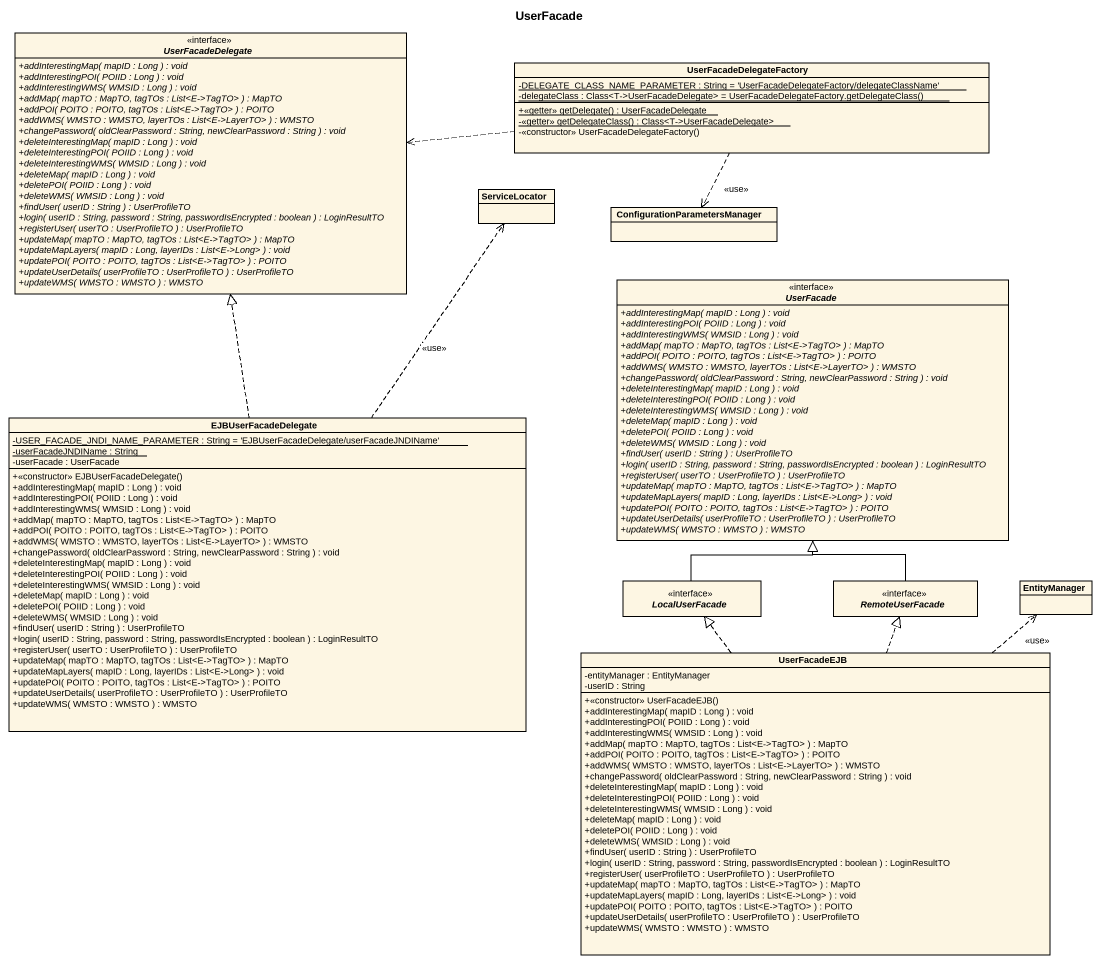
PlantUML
@startuml
title UserFacade
hide circle
hide empty members
skinparam classAttributeIconSize 0
interface UserFacadeDelegate {
  {abstract} +addInterestingMap( mapID : Long ) : void
  {abstract} +addInterestingPOI( POIID : Long ) : void
  {abstract} +addInterestingWMS( WMSID : Long ) : void
  {abstract} +addMap( mapTO : MapTO, tagTOs : List<E->TagTO> ) : MapTO
  {abstract} +addPOI( POITO : POITO, tagTOs : List<E->TagTO> ) : POITO
  {abstract} +addWMS( WMSTO : WMSTO, layerTOs : List<E->LayerTO> ) : WMSTO
  {abstract} +changePassword( oldClearPassword : String, newClearPassword : String ) : void
  {abstract} +deleteInterestingMap( mapID : Long ) : void
  {abstract} +deleteInterestingPOI( POIID : Long ) : void
  {abstract} +deleteInterestingWMS( WMSID : Long ) : void
  {abstract} +deleteMap( mapID : Long ) : void
  {abstract} +deletePOI( POIID : Long ) : void
  {abstract} +deleteWMS( WMSID : Long ) : void
  {abstract} +findUser( userID : String ) : UserProfileTO
  {abstract} +login( userID : String, password : String, passwordIsEncrypted : boolean ) : LoginResultTO
  {abstract} +registerUser( userTO : UserProfileTO ) : UserProfileTO
  {abstract} +updateMap( mapTO : MapTO, tagTOs : List<E->TagTO> ) : MapTO
  {abstract} +updateMapLayers( mapID : Long, layerIDs : List<E->Long> ) : void
  {abstract} +updatePOI( POITO : POITO, tagTOs : List<E->TagTO> ) : POITO
  {abstract} +updateUserDetails( userProfileTO : UserProfileTO ) : UserProfileTO
  {abstract} +updateWMS( WMSTO : WMSTO ) : WMSTO
}
class UserFacadeDelegateFactory {
  {static} -DELEGATE_CLASS_NAME_PARAMETER : String = 'UserFacadeDelegateFactory/delegateClassName'
  {static} {field} -delegateClass : Class<T->UserFacadeDelegate> = UserFacadeDelegateFactory.getDelegateClass()
  {static} +<<getter>> getDelegate() : UserFacadeDelegate
  {static} -<<getter>> getDelegateClass() : Class<T->UserFacadeDelegate>
  -<<constructor>> UserFacadeDelegateFactory()
}
class ServiceLocator
class "ConfigurationParametersManager" as ConfigurationParametersManag
interface UserFacade {
  {abstract} +addInterestingMap( mapID : Long ) : void
  {abstract} +addInterestingPOI( POIID : Long ) : void
  {abstract} +addInterestingWMS( WMSID : Long ) : void
  {abstract} +addMap( mapTO : MapTO, tagTOs : List<E->TagTO> ) : MapTO
  {abstract} +addPOI( POITO : POITO, tagTOs : List<E->TagTO> ) : POITO
  {abstract} +addWMS( WMSTO : WMSTO, layerTOs : List<E->LayerTO> ) : WMSTO
  {abstract} +changePassword( oldClearPassword : String, newClearPassword : String ) : void
  {abstract} +deleteInterestingMap( mapID : Long ) : void
  {abstract} +deleteInterestingPOI( POIID : Long ) : void
  {abstract} +deleteInterestingWMS( WMSID : Long ) : void
  {abstract} +deleteMap( mapID : Long ) : void
  {abstract} +deletePOI( POIID : Long ) : void
  {abstract} +deleteWMS( WMSID : Long ) : void
  {abstract} +findUser( userID : String ) : UserProfileTO
  {abstract} +login( userID : String, password : String, passwordIsEncrypted : boolean ) : LoginResultTO
  {abstract} +registerUser( userTO : UserProfileTO ) : UserProfileTO
  {abstract} +updateMap( mapTO : MapTO, tagTOs : List<E->TagTO> ) : MapTO
  {abstract} +updateMapLayers( mapID : Long, layerIDs : List<E->Long> ) : void
  {abstract} +updatePOI( POITO : POITO, tagTOs : List<E->TagTO> ) : POITO
  {abstract} +updateUserDetails( userProfileTO : UserProfileTO ) : UserProfileTO
  {abstract} +updateWMS( WMSTO : WMSTO ) : WMSTO
}
class EJBUserFacadeDelegate {
  {static} -USER_FACADE_JNDI_NAME_PARAMETER : String = 'EJBUserFacadeDelegate/userFacadeJNDIName'
  {static} -userFacadeJNDIName : String
  -userFacade : UserFacade
  +<<constructor>> EJBUserFacadeDelegate()
  +addInterestingMap( mapID : Long ) : void
  +addInterestingPOI( POIID : Long ) : void
  +addInterestingWMS( WMSID : Long ) : void
  +addMap( mapTO : MapTO, tagTOs : List<E->TagTO> ) : MapTO
  +addPOI( POITO : POITO, tagTOs : List<E->TagTO> ) : POITO
  +addWMS( WMSTO : WMSTO, layerTOs : List<E->LayerTO> ) : WMSTO
  +changePassword( oldClearPassword : String, newClearPassword : String ) : void
  +deleteInterestingMap( mapID : Long ) : void
  +deleteInterestingPOI( POIID : Long ) : void
  +deleteInterestingWMS( WMSID : Long ) : void
  +deleteMap( mapID : Long ) : void
  +deletePOI( POIID : Long ) : void
  +deleteWMS( WMSID : Long ) : void
  +findUser( userID : String ) : UserProfileTO
  +login( userID : String, password : String, passwordIsEncrypted : boolean ) : LoginResultTO
  +registerUser( userTO : UserProfileTO ) : UserProfileTO
  +updateMap( mapTO : MapTO, tagTOs : List<E->TagTO> ) : MapTO
  +updateMapLayers( mapID : Long, layerIDs : List<E->Long> ) : void
  +updatePOI( POITO : POITO, tagTOs : List<E->TagTO> ) : POITO
  +updateUserDetails( userProfileTO : UserProfileTO ) : UserProfileTO
  +updateWMS( WMSTO : WMSTO ) : WMSTO
}
interface LocalUserFacade
interface RemoteUserFacade
class EntityManager
class UserFacadeEJB {
  -entityManager : EntityManager
  -userID : String
  +<<constructor>> UserFacadeEJB()
  +addInterestingMap( mapID : Long ) : void
  +addInterestingPOI( POIID : Long ) : void
  +addInterestingWMS( WMSID : Long ) : void
  +addMap( mapTO : MapTO, tagTOs : List<E->TagTO> ) : MapTO
  +addPOI( POITO : POITO, tagTOs : List<E->TagTO> ) : POITO
  +addWMS( WMSTO : WMSTO, layerTOs : List<E->LayerTO> ) : WMSTO
  +changePassword( oldClearPassword : String, newClearPassword : String ) : void
  +deleteInterestingMap( mapID : Long ) : void
  +deleteInterestingPOI( POIID : Long ) : void
  +deleteInterestingWMS( WMSID : Long ) : void
  +deleteMap( mapID : Long ) : void
  +deletePOI( POIID : Long ) : void
  +deleteWMS( WMSID : Long ) : void
  +findUser( userID : String ) : UserProfileTO
  +login( userID : String, password : String, passwordIsEncrypted : boolean ) : LoginResultTO
  +registerUser( userProfileTO : UserProfileTO ) : UserProfileTO
  +updateMap( mapTO : MapTO, tagTOs : List<E->TagTO> ) : MapTO
  +updateMapLayers( mapID : Long, layerIDs : List<E->Long> ) : void
  +updatePOI( POITO : POITO, tagTOs : List<E->TagTO> ) : POITO
  +updateUserDetails( userProfileTO : UserProfileTO ) : UserProfileTO
  +updateWMS( WMSTO : WMSTO ) : WMSTO
}
UserFacadeDelegateFactory .left.> UserFacadeDelegate
UserFacadeDelegateFactory ..> ConfigurationParametersManag : <<use>>
EJBUserFacadeDelegate .up.|> UserFacadeDelegate
EJBUserFacadeDelegate .up.> ServiceLocator : <<use>>
LocalUserFacade -up-|> UserFacade
RemoteUserFacade -up-|> UserFacade
UserFacadeEJB .up.|> LocalUserFacade
UserFacadeEJB .up.|> RemoteUserFacade
UserFacadeEJB .up.> EntityManager : <<use>>
@enduml
